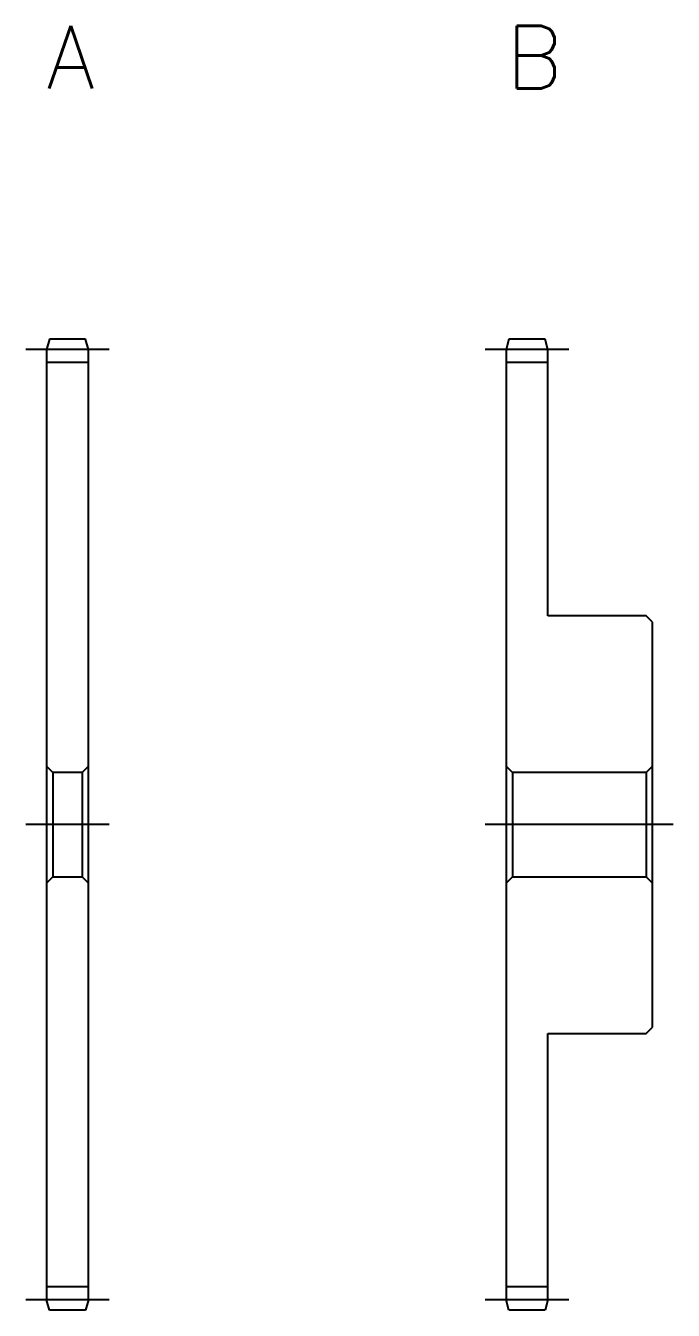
# Model space of a CAD drawing. Extents: x -1 to 96.5, y -13 to 71.5.
# Drawn here: x 65.5 to 96.5, y 10 to 71.5 of the extents above; entities that cross this region are included whole.
import ezdxf

# ---------------------------------------------------------------- set-up
doc = ezdxf.new("R2010")
doc.units = 0
doc.header["$LTSCALE"] = 0.5
doc.linetypes.add('CENTER', pattern=[50.8, 31.75, -6.35, 6.35, -6.35])
for name, color, linetype in [('MSM_CENTER', 1, 'CENTER'), ('MSM_CONTINUOUS', 7, 'CONTINUOUS'), ('MSM_PART_NUMBER', 7, 'CONTINUOUS')]:
    doc.layers.add(name, color=color, linetype=linetype)
doc.styles.get("Standard").update_dxf_attribs({"font": 'txt.shx', "height": 3, "bigfont": 'bigfont.shx'})

# ---------------------------------------------------------------- blocks, each defined once
blk = doc.blocks.new('*U5')
at = {"layer": 'MSM_PART_NUMBER'}
blk.add_text('A', height=3, dxfattribs=at).set_placement((66.5, 68.5))
blk = doc.blocks.new('*U6')
at = {"layer": 'MSM_PART_NUMBER'}
blk.add_text('B', height=3, dxfattribs=at).set_placement((88.5, 68.5))

msp = doc.modelspace()

# ---------------------------------------------------------------- linework, layer by layer
at = {"layer": 'MSM_CENTER'}
for p, q in [((69.5, 56), (65.5, 56)), ((91.5, 56), (87.5, 56)), ((69.5, 33.25), (65.5, 33.25)), ((96.5, 33.25), (87.5, 33.25)), ((69.5, 10.5), (65.5, 10.5)), ((91.5, 10.5), (87.5, 10.5))]:
    msp.add_line(p, q, dxfattribs=at)
at = {"layer": 'MSM_CONTINUOUS'}
for p, q in [((66.634, 56.5), (66.5, 56)), ((66.5, 56), (66.5, 10.5)), ((68.366, 56.5), (66.634, 56.5)), ((68.5, 56), (68.366, 56.5)), ((68.5, 10.5), (68.5, 56)), ((88.634, 56.5), (88.5, 56)), ((88.5, 56), (88.5, 10.5)), ((90.366, 56.5), (88.634, 56.5)), ((90.5, 56), (90.366, 56.5)), ((90.5, 43.25), (90.5, 56)), ((68.5, 55.375), (66.5, 55.375)), ((90.5, 55.375), (88.5, 55.375)), ((95.2, 43.25), (90.5, 43.25)), ((95.5, 42.95), (95.2, 43.25)), ((95.5, 23.55), (95.5, 42.95)), ((66.5, 36.05), (66.8, 35.75)), ((66.8, 35.75), (66.8, 30.75)), ((68.2, 35.75), (66.8, 35.75)), ((68.2, 35.75), (68.5, 36.05)), ((68.2, 35.75), (68.2, 30.75)), ((88.5, 36.05), (88.8, 35.75)), ((88.8, 35.75), (88.8, 30.75)), ((95.2, 35.75), (88.8, 35.75)), ((95.2, 35.75), (95.5, 36.05)), ((95.2, 35.75), (95.2, 30.75)), ((66.8, 30.75), (66.5, 30.45)), ((66.8, 30.75), (68.2, 30.75)), ((68.5, 30.45), (68.2, 30.75)), ((88.8, 30.75), (88.5, 30.45)), ((88.8, 30.75), (95.2, 30.75)), ((95.5, 30.45), (95.2, 30.75)), ((95.2, 23.25), (95.5, 23.55)), ((90.5, 10.5), (90.5, 23.25)), ((90.5, 23.25), (95.2, 23.25)), ((68.5, 11.125), (66.5, 11.125)), ((90.5, 11.125), (88.5, 11.125)), ((66.634, 10), (66.5, 10.5)), ((68.5, 10.5), (68.366, 10)), ((88.634, 10), (88.5, 10.5)), ((90.5, 10.5), (90.366, 10)), ((68.366, 10), (66.634, 10)), ((90.366, 10), (88.634, 10))]:
    msp.add_line(p, q, dxfattribs=at)

# ---------------------------------------------------------------- block references
for name in ['*U5', '*U6']:
    msp.add_blockref(name, (0, 0), dxfattribs=at)

doc.saveas('drawing.dxf')
